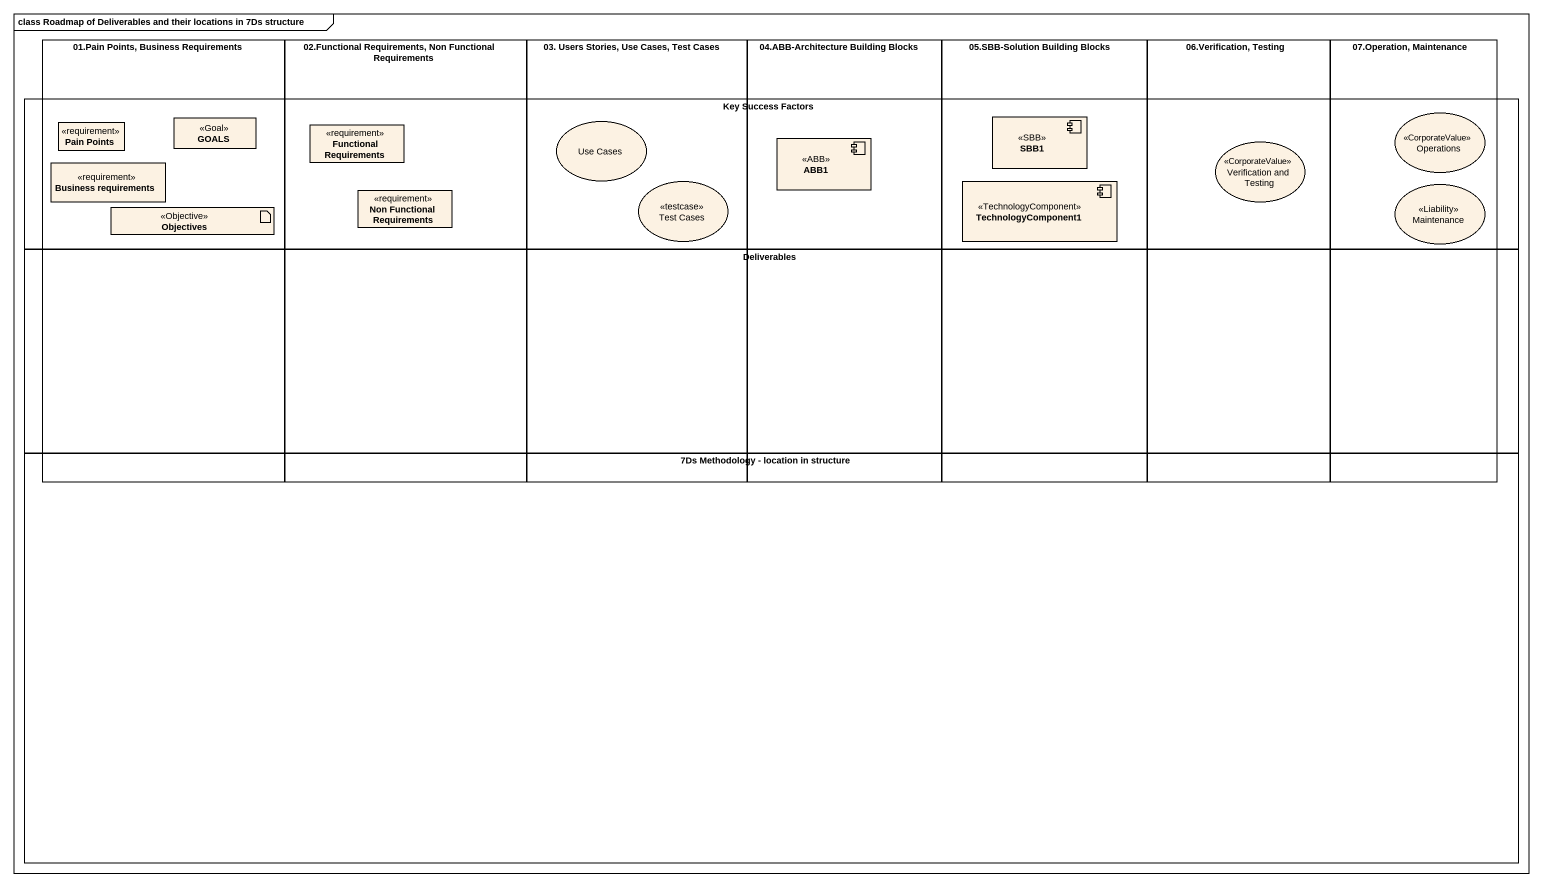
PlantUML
@startuml
mainframe class Roadmap of Deliverables and their locations in 7Ds structure
allowmixing
hide circle
hide empty members
rectangle "01.Pain Points, Business Requirements" as r01_Pain_Points_Business {
  class "Pain Points" as Pain_Points <<requirement>>
  class GOALS <<Goal>>
  class "Business requirements" as Business_requirements <<requirement>>
  artifact Objectives <<Objective>>
}
rectangle "02.Functional Requirements, Non Functional Requirements" as r02_Functional_Requirements {
  class "Functional Requirements" as Functional_Requirements <<requirement>>
  class "Non Functional Requirements" as Non_Functional_Requirements <<requirement>>
}
rectangle "03. Users Stories, Use Cases, Test Cases" as r03_Users_Stories_Use_Cases {
  usecase "Use Cases" as Use_Cases
  usecase "Test Cases" as Test_Cases <<testcase>>
}
rectangle "04.ABB-Architecture Building Blocks" as r04_ABB_Architecture {
  component ABB1 <<ABB>>
}
rectangle "05.SBB-Solution Building Blocks" as r05_SBB_Solution_Building {
  component SBB1 <<SBB>>
  component TechnologyComponent1 <<TechnologyComponent>>
}
rectangle "06.Verification, Testing" as r06_Verification_Testing {
  usecase "Verification and Testing" as Verification_and_Testing <<CorporateValue>>
}
rectangle "07.Operation, Maintenance" as r07_Operation_Maintenance {
  usecase Operations <<CorporateValue>>
  usecase Maintenance <<Liability>>
}
rectangle "Key Success Factors" as Key_Success_Factors
rectangle Deliverables
rectangle "7Ds Methodology - location in structure" as r7Ds_Methodology_location_in
@enduml
